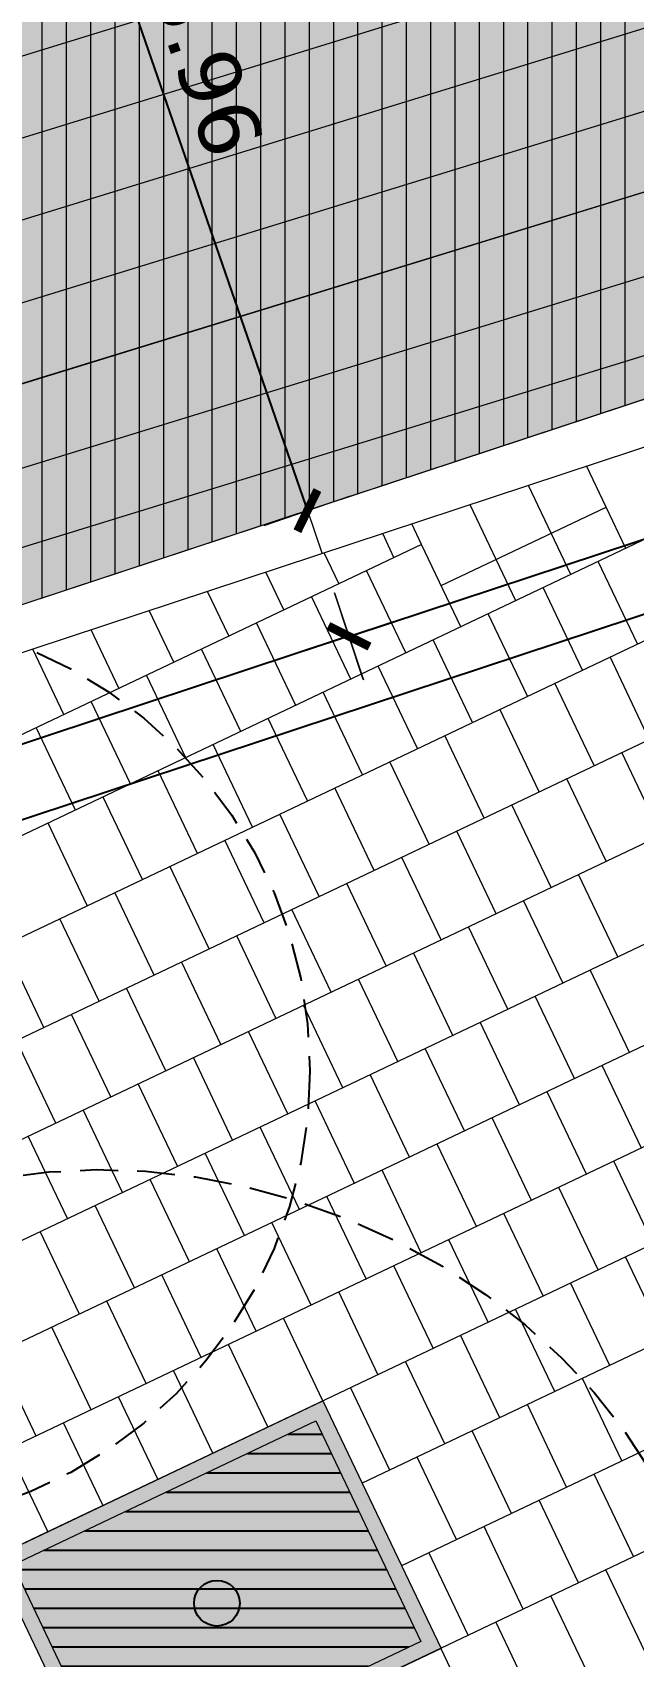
# Model space of a CAD drawing. Header units: metres. Extents: x 678805 to 1359287, y 2747329 to 5497370.
# Drawn here: x 679964.08 to 679968.02, y 2748678.14 to 2748688.81 of the extents above; entities that cross this region are included whole.
import ezdxf
from ezdxf.enums import TextEntityAlignment as Align

# ---------------------------------------------------------------- set-up
doc = ezdxf.new("R2010")
doc.units = ezdxf.units.M
doc.linetypes.add('XREF_MON_SFT_TREES$0$HIDDEN', pattern=[0.375, 0.25, -0.125])
for name, color, linetype in [('00_XREF_MON_HSC_PAVEMENT', 7, 'Continuous'), ('00_XREF_TWQ_BUILDINGS', 7, 'Continuous'), ('00_XREF_TWQ_SFT_TREES', 7, 'Continuous'), ('XREF_MON_BUILDINGS$0$COTAUX', 7, 'Continuous'), ('XREF_MON_GENERAL_LAYOUT$0$02-L-Plan Change', 8, 'Continuous'), ('XREF_MON_HSC_PAVEMENT$0$03-TR-Tree Pit_Green', 74, 'Continuous'), ('XREF_MON_SFT_TREES$0$SL_TREE_CANOPY', 251, 'XREF_MON_SFT_TREES$0$HIDDEN'), ('XREF_MON_SFT_TREES$0$SL_TREE_TRUNK', 251, 'Continuous')]:
    doc.layers.add(name, color=color, linetype=linetype)
for name, color, linetype, true_color in [('02-L-Waterfeatures 01', 7, 'Continuous', 0x4da6ff), ('XREF_MON_HSC_PAVEMENT$0$03-TR-Tree Pit_White', 7, 'Continuous', 0xfcfcfc), ('XREF_MON_SFT_TREES$0$SL_TREE_ACACIA_ETBAICA', 7, 'Continuous', 0x405700), ('XREF_MON_SFT_TREES$0$SL_TREE_ACACIA_GERRARDII', 7, 'Continuous', 0x4c4c00)]:
    doc.layers.add(name, color=color, linetype=linetype, true_color=true_color)
for name, color, linetype, lineweight in [('XREF_MON_BUILDINGS$0$02-L-02 Retaining walls_levels', 21, 'Continuous', 5), ('XREF_MON_GENERAL_LAYOUT$0$02-L-Level Curves 0.25-0.75m', 33, 'Continuous', 5), ('XREF_MON_GENERAL_LAYOUT$0$02-L-Level Curves 0.50m', 33, 'Continuous', 5), ('XREF_MON_GENERAL_LAYOUT$0$02-L-Level Curves 1m', 37, 'Continuous', 5), ('XREF_MON_GENERAL_LAYOUT$0$02-L-Material Change', 251, 'Continuous', 5), ('XREF_MON_GENERAL_LAYOUT$0$04-BK-Tree Pit', 6, 'Continuous', 5), ('XREF_MON_HSC_PAVEMENT$0$03-TR-Pavement_04_Dry Meadow_', 54, 'Continuous', 5), ('XREF_MON_HSC_PAVEMENT$0$04-BK-Tree Pit', 6, 'Continuous', 5)]:
    doc.layers.add(name, color=color, linetype=linetype, lineweight=lineweight)
for name, color, linetype, lineweight, true_color in [('XREF_MON_HSC_PAVEMENT$0$02-L-Joints-Paviment_07_Precast Concrete Blocks 60X40', 7, 'Continuous', 5, 0x999999), ('XREF_MON_HSC_PAVEMENT$0$03-TR-Pavement_04_Dry Meadow_2', 7, 'Continuous', 5, 0xe2c75d), ('XREF_MON_HSC_PAVEMENT$0$03-TR-Pavement_07_Precast Concrete Blocks 60X40', 7, 'Continuous', 5, 0x999999)]:
    doc.layers.add(name, color=color, linetype=linetype, lineweight=lineweight, true_color=true_color)
doc.layers.get('XREF_MON_SFT_TREES$0$SL_TREE_ACACIA_ETBAICA').off()
doc.layers.get('XREF_MON_SFT_TREES$0$SL_TREE_ACACIA_GERRARDII').off()
doc.styles.add('XREF_MON_BUILDINGS$0$E200', font='verdana.ttf', dxfattribs={"height": 0.4})
doc.styles.add('XREF_MON_GENERAL_LAYOUT$0$Standard', font='arial.ttf')
doc.dimstyles.new('XREF_MON_BUILDINGS$0$E200', dxfattribs={"dimscale": 0.03, "dimtxt": 12, "dimasz": 1, "dimexe": 0.1, "dimexo": 1, "dimgap": 4, "dimtad": 1, "dimzin": 0, "dimdsep": 46, "dimtxsty": 'XREF_MON_BUILDINGS$0$E200', "dimblk1": 'XREF_MON_BUILDINGS$0$LINCOT200', "dimblk2": 'XREF_MON_BUILDINGS$0$LINCOT200', "dimsah": 1, "dimcen": 0.1, "dimdle": 0.1, "dimse1": 1, "dimse2": 1, "dimclrt": 256, "dimadec": 0, "dimazin": 0, "dimtfac": 0.015385, "dimtofl": 0, "dimtmove": 0, "dimatfit": 3, "dimldrblk": 'XREF_MON_BUILDINGS$0$LINCOT200', "dimfxl": 1, "dimtolj": 1, "dimtzin": 0, "dimarcsym": 0})

# ---------------------------------------------------------------- blocks, each defined once
blk = doc.blocks.new('XREF_MON_BUILDINGS$0$LINCOT200')
for p, q in [((0, -10), (0, 10)), ((0, 0), (10, 0))]:
    blk.add_line(p, q)
at = {"const_width": 1.88}
blk.add_lwpolyline([(3.54, -3.54), (-3.54, 3.54)], dxfattribs=at)
at = {"layer": 'XREF_MON_BUILDINGS$0$COTAUX'}
blk.add_line((0, 0), (-1.25, 0), dxfattribs=at)
blk = doc.blocks.new('*D202')
at = {"layer": 'DEFPOINTS', "color": 0, "transparency": 16777216}
for p in [(679975.206, 2748688.747), (679932.415, 2748674.619), (679932.836, 2748673.345)]:
    blk.add_point(p, dxfattribs=at)
at = {"layer": 'XREF_MON_BUILDINGS$0$02-L-02 Retaining walls_levels', "color": 0, "lineweight": -2, "transparency": 16777216}
blk.add_line((679975.598, 2748687.464), (679932.864, 2748673.354), dxfattribs=at)
at = {"layer": 'XREF_MON_BUILDINGS$0$02-L-02 Retaining walls_levels', "color": 0, "lineweight": -2, "transparency": 16777216, "xscale": 0.03, "yscale": 0.03, "zscale": 0.03}
for p, rotation in [((679975.627, 2748687.473), 18.27196678621808), ((679932.836, 2748673.345), 198.2719667862181)]:
    blk.add_blockref('XREF_MON_BUILDINGS$0$LINCOT200', p, dxfattribs=dict(at, rotation=rotation))
at = {"layer": 'XREF_MON_BUILDINGS$0$02-L-02 Retaining walls_levels', "transparency": 16777216, "insert": (679954.128, 2748680.721), "char_height": 0.4, "attachment_point": 5, "rotation": 18.272, "style": 'XREF_MON_BUILDINGS$0$E200'}
blk.add_mtext('\\A1;45.06', dxfattribs=at)
blk = doc.blocks.new('*D336')
at = {"layer": 'DEFPOINTS', "color": 0, "transparency": 16777216}
for p in [(679963.937, 2748691.302), (679964.939, 2748688.517), (679931.303, 2748676.415)]:
    blk.add_point(p, dxfattribs=at)
at = {"layer": 'XREF_MON_BUILDINGS$0$02-L-02 Retaining walls_levels', "color": 0, "lineweight": -2, "transparency": 16777216}
blk.add_line((679930.33, 2748679.21), (679963.909, 2748691.291), dxfattribs=at)
at = {"layer": 'XREF_MON_BUILDINGS$0$02-L-02 Retaining walls_levels', "color": 0, "lineweight": -2, "transparency": 16777216, "xscale": 0.03, "yscale": 0.03, "zscale": 0.03}
for p, rotation in [((679963.937, 2748691.302), 19.78828755235025), ((679930.301, 2748679.2), 199.7882875523503)]:
    blk.add_blockref('XREF_MON_BUILDINGS$0$LINCOT200', p, dxfattribs=dict(at, rotation=rotation))
at = {"layer": 'XREF_MON_BUILDINGS$0$02-L-02 Retaining walls_levels', "transparency": 16777216, "insert": (679946.867, 2748685.509), "char_height": 0.4, "attachment_point": 5, "rotation": 19.7883, "style": 'XREF_MON_BUILDINGS$0$E200'}
blk.add_mtext('\\A1;35.75', dxfattribs=at)
blk = doc.blocks.new('*D206')
at = {"layer": 'DEFPOINTS', "color": 0, "transparency": 16777216}
for p in [(679975.212, 2748688.749), (679975.485, 2748687.923), (679965.883, 2748685.668)]:
    blk.add_point(p, dxfattribs=at)
at = {"layer": 'XREF_MON_BUILDINGS$0$02-L-02 Retaining walls_levels', "color": 0, "lineweight": -2, "transparency": 16777216}
blk.add_line((679966.184, 2748684.851), (679975.456, 2748687.914), dxfattribs=at)
at = {"layer": 'XREF_MON_BUILDINGS$0$02-L-02 Retaining walls_levels', "color": 0, "lineweight": -2, "transparency": 16777216, "xscale": 0.03, "yscale": 0.03, "zscale": 0.03}
for p, rotation in [((679975.485, 2748687.923), 18.27886604969164), ((679966.156, 2748684.842), 198.2788660496916)]:
    blk.add_blockref('XREF_MON_BUILDINGS$0$LINCOT200', p, dxfattribs=dict(at, rotation=rotation))
at = {"layer": 'XREF_MON_BUILDINGS$0$02-L-02 Retaining walls_levels', "transparency": 16777216, "insert": (679970.717, 2748686.695), "char_height": 0.4, "attachment_point": 5, "rotation": 18.2789, "style": 'XREF_MON_BUILDINGS$0$E200'}
blk.add_mtext('\\A1;9.82', dxfattribs=at)
blk = doc.blocks.new('*D207')
at = {"layer": 'DEFPOINTS', "color": 0, "transparency": 16777216}
for p in [(679965.883, 2748685.668), (679932.417, 2748674.614), (679932.689, 2748673.789)]:
    blk.add_point(p, dxfattribs=at)
at = {"layer": 'XREF_MON_BUILDINGS$0$02-L-02 Retaining walls_levels', "color": 0, "lineweight": -2, "transparency": 16777216}
blk.add_line((679966.127, 2748684.834), (679932.717, 2748673.799), dxfattribs=at)
at = {"layer": 'XREF_MON_BUILDINGS$0$02-L-02 Retaining walls_levels', "color": 0, "lineweight": -2, "transparency": 16777216, "xscale": 0.03, "yscale": 0.03, "zscale": 0.03}
for p, rotation in [((679966.155, 2748684.843), 18.27837134593992), ((679932.689, 2748673.789), 198.2783713459399)]:
    blk.add_blockref('XREF_MON_BUILDINGS$0$LINCOT200', p, dxfattribs=dict(at, rotation=rotation))
at = {"layer": 'XREF_MON_BUILDINGS$0$02-L-02 Retaining walls_levels', "transparency": 16777216, "insert": (679949.319, 2748679.628), "char_height": 0.4, "attachment_point": 5, "rotation": 18.2784, "style": 'XREF_MON_BUILDINGS$0$E200'}
blk.add_mtext('\\A1;35.24', dxfattribs=at)
blk = doc.blocks.new('*D337')
at = {"layer": 'DEFPOINTS', "color": 0, "transparency": 16777216}
for p in [(679963.937, 2748691.302), (679965.883, 2748685.668), (679965.883, 2748685.668)]:
    blk.add_point(p, dxfattribs=at)
at = {"layer": 'XREF_MON_BUILDINGS$0$02-L-02 Retaining walls_levels', "color": 0, "lineweight": -2, "transparency": 16777216}
blk.add_line((679963.947, 2748691.273), (679965.873, 2748685.696), dxfattribs=at)
at = {"layer": 'XREF_MON_BUILDINGS$0$02-L-02 Retaining walls_levels', "color": 0, "lineweight": -2, "transparency": 16777216, "xscale": 0.03, "yscale": 0.03, "zscale": 0.03}
for p, rotation in [((679963.937, 2748691.302), 109.0530569866804), ((679965.883, 2748685.668), 289.0530569866804)]:
    blk.add_blockref('XREF_MON_BUILDINGS$0$LINCOT200', p, dxfattribs=dict(at, rotation=rotation))
at = {"layer": 'XREF_MON_BUILDINGS$0$02-L-02 Retaining walls_levels', "transparency": 16777216, "insert": (679965.22, 2748688.592), "char_height": 0.4, "attachment_point": 5, "rotation": 289.0531, "style": 'XREF_MON_BUILDINGS$0$E200'}
blk.add_mtext('\\A1;5.96', dxfattribs=at)
blk = doc.blocks.new('XREF_MON_SFT_TREES$0$Acacia_gerrardii_1')
h = blk.add_hatch()
h.set_pattern_fill('ANSI31', color=256, scale=0.1, style=0)
edge = h.paths.add_edge_path()
edge.add_ellipse((0, 0), major_axis=(-2.995, -1.722), ratio=0.760082, start_angle=0, end_angle=360)
at = {"layer": 'XREF_MON_SFT_TREES$0$SL_TREE_TRUNK'}
h = blk.add_hatch(color=256, dxfattribs=at)
h.dxf.hatch_style = 1
edge = h.paths.add_edge_path()
edge.add_arc((0, 0), 0.15, -7.3549, 352.6451)
at = {"layer": 'XREF_MON_SFT_TREES$0$SL_TREE_CANOPY'}
blk.add_ellipse((0, 0), major_axis=(-2.995, -1.722), ratio=0.760082, dxfattribs=at)
at = {"layer": 'XREF_MON_SFT_TREES$0$SL_TREE_TRUNK'}
blk.add_circle((0, 0), 0.15, dxfattribs=at)
blk.add_circle((0, 0), 0.15, dxfattribs=at)
blk = doc.blocks.new('XREF_MON_SFT_TREES$0$Acacia_gerrardii')
h = blk.add_hatch()
h.set_pattern_fill('ANSI31', color=256, scale=0.1, style=0)
edge = h.paths.add_edge_path()
edge.add_ellipse((-0.079, 0.137), major_axis=(-2.334, 2.546), ratio=0.760082, start_angle=0, end_angle=360)
at = {"layer": 'XREF_MON_SFT_TREES$0$SL_TREE_TRUNK'}
h = blk.add_hatch(color=256, dxfattribs=at)
h.dxf.hatch_style = 1
edge = h.paths.add_edge_path()
edge.add_arc((0, 0), 0.15, -7.3549, 352.6451)
at = {"layer": 'XREF_MON_SFT_TREES$0$SL_TREE_CANOPY'}
blk.add_ellipse((-0.079, 0.137), major_axis=(-2.334, 2.546), ratio=0.760082, dxfattribs=at)
at = {"layer": 'XREF_MON_SFT_TREES$0$SL_TREE_TRUNK'}
blk.add_circle((0, 0), 0.15, dxfattribs=at)
blk.add_circle((0, 0), 0.15, dxfattribs=at)
blk = doc.blocks.new('XREF_MON_SFT_TREES$0$Acacia etbaica')
h = blk.add_hatch()
h.set_pattern_fill('ANSI31', color=256, scale=0.1)
edge = h.paths.add_edge_path()
edge.add_arc((0, 0), 3, 0, 360)
at = {"layer": 'XREF_MON_SFT_TREES$0$SL_TREE_TRUNK'}
h = blk.add_hatch(color=256, dxfattribs=at)
h.dxf.hatch_style = 1
edge = h.paths.add_edge_path()
edge.add_arc((0, 0), 0.15, 286.4511, 569.1271)
edge.add_arc((0, 0), 0.15, 209.1271, 286.4511)
at = {"layer": 'XREF_MON_SFT_TREES$0$SL_TREE_CANOPY'}
blk.add_circle((0, 0), 3, dxfattribs=at)
at = {"layer": 'XREF_MON_SFT_TREES$0$SL_TREE_TRUNK'}
blk.add_circle((0, 0), 0.15, dxfattribs=at)
blk.add_circle((0, 0), 0.15, dxfattribs=at)
blk = doc.blocks.new('XREF_MON_SFT_TREES')
at = {"layer": 'XREF_MON_SFT_TREES$0$SL_TREE_ACACIA_ETBAICA', "rotation": 25.44812939262281}
blk.add_blockref('XREF_MON_SFT_TREES$0$Acacia etbaica', (679962.9, 2748681.99), dxfattribs=at)
at = {"layer": 'XREF_MON_SFT_TREES$0$SL_TREE_ACACIA_GERRARDII', "rotation": 25.44812939262281}
for name, p in [('XREF_MON_SFT_TREES$0$Acacia_gerrardii', (679972.293, 2748691.695)), ('XREF_MON_SFT_TREES$0$Acacia_gerrardii_1', (679971.11, 2748683.894)), ('XREF_MON_SFT_TREES$0$Acacia_gerrardii', (679965.289, 2748678.493))]:
    blk.add_blockref(name, p, dxfattribs=at)
blk = doc.blocks.new('XREF_MON_HSC_PAVEMENT$0$ALCORQUE RECTANGULAR')
at = {"layer": 'XREF_MON_HSC_PAVEMENT$0$03-TR-Tree Pit_Green', "ltscale": 0.3}
h = blk.add_hatch(dxfattribs=at)
h.set_pattern_fill('ANSI31', color=256, scale=0.04, angle=-45)
h.set_pattern_definition([(360, (-2068898.16958, 3428624.0145), (3e-17, 0.127), [])])
h.paths.add_polyline_path([(679903.391, 2748647.421), (679902.702, 2748648.869), (679904.689, 2748649.814), (679905.377, 2748648.367)])
at = {"layer": 'XREF_MON_HSC_PAVEMENT$0$03-TR-Tree Pit_White'}
h = blk.add_hatch(color=256, dxfattribs=at)
h.dxf.hatch_style = 1
h.paths.add_polyline_path([(679903.344, 2748647.288), (679902.569, 2748648.916), (679904.736, 2748649.947), (679905.511, 2748648.319)])
blk = doc.blocks.new('XREF_MON_HSC_PAVEMENT')
at = {"layer": 'XREF_MON_HSC_PAVEMENT$0$03-TR-Pavement_04_Dry Meadow_', "linetype": 'Continuous'}
h = blk.add_hatch(dxfattribs=at)
h.set_pattern_fill('ANSI31', color=256, scale=0.0502, angle=45)
h.paths.add_polyline_path([(679964.011, 2748691.328), (679975.206, 2748688.747), (679932.702, 2748674.71), (679930.503, 2748678.264)])
at = {"layer": 'XREF_MON_HSC_PAVEMENT$0$03-TR-Pavement_04_Dry Meadow_2', "ltscale": 2, "transparency": 33554687}
h = blk.add_hatch(dxfattribs=at)
h.set_pattern_fill('AR-CONC', color=256, scale=0.0067, angle=290)
h.paths.add_polyline_path([(679964.011, 2748691.328), (679975.206, 2748688.747), (679932.702, 2748674.71), (679930.503, 2748678.264)])
at = {"layer": 'XREF_MON_HSC_PAVEMENT$0$02-L-Joints-Paviment_07_Precast Concrete Blocks 60X40'}
for p, q in [((679967.973, 2748685.42), (679967.715, 2748685.962)), ((679967.612, 2748685.248), (679967.334, 2748685.833)), ((679966.761, 2748685.175), (679967.844, 2748685.691)), ((679967.251, 2748685.076), (679966.951, 2748685.706)), ((679966.632, 2748685.446), (679966.568, 2748685.58)), ((679966.451, 2748685.36), (679966.377, 2748685.517)), ((679966.09, 2748685.189), (679965.994, 2748685.39)), ((679966.889, 2748684.905), (679966.632, 2748685.446)), ((679965.729, 2748685.017), (679965.611, 2748685.264)), ((679966.528, 2748684.733), (679966.27, 2748685.275)), ((679968.05, 2748684.793), (679967.792, 2748685.334)), ((679967.689, 2748684.621), (679967.431, 2748685.162)), ((679965.367, 2748684.845), (679965.228, 2748685.137)), ((679966.167, 2748684.561), (679965.909, 2748685.103)), ((679965.006, 2748684.673), (679964.845, 2748685.011)), ((679967.328, 2748684.449), (679967.07, 2748684.991)), ((679964.645, 2748684.501), (679964.463, 2748684.884)), ((679965.806, 2748684.389), (679965.548, 2748684.931)), ((679964.284, 2748684.329), (679964.08, 2748684.758)), ((679965.445, 2748684.217), (679965.187, 2748684.759)), ((679966.967, 2748684.277), (679966.709, 2748684.819)), ((679966.605, 2748684.105), (679966.348, 2748684.647)), ((679965.084, 2748684.045), (679964.826, 2748684.587)), ((679964.722, 2748683.873), (679964.464, 2748684.415)), ((679966.244, 2748683.933), (679965.986, 2748684.475)), ((679965.883, 2748683.761), (679965.625, 2748684.303)), ((679964.361, 2748683.701), (679964.103, 2748684.243)), ((679965.522, 2748683.589), (679965.264, 2748684.131)), ((679965.161, 2748683.417), (679964.903, 2748683.959)), ((679964.8, 2748683.246), (679964.542, 2748683.787)), ((679964.438, 2748683.074), (679964.181, 2748683.616))]:
    blk.add_line(p, q, dxfattribs=at)
for points in [[(679968.127, 2748684.165), (679967.87, 2748684.707)], [(679967.766, 2748683.993), (679967.508, 2748684.535)], [(679967.405, 2748683.821), (679967.147, 2748684.363)], [(679967.044, 2748683.649), (679966.786, 2748684.191)], [(679966.683, 2748683.477), (679966.425, 2748684.019)], [(679968.205, 2748683.537), (679967.947, 2748684.079)], [(679967.843, 2748683.365), (679967.586, 2748683.907)], [(679966.322, 2748683.305), (679966.064, 2748683.847)], [(679965.96, 2748683.134), (679965.703, 2748683.675)], [(679967.482, 2748683.193), (679967.224, 2748683.735)], [(679967.121, 2748683.021), (679966.863, 2748683.563)], [(679965.599, 2748682.962), (679965.341, 2748683.503)], [(679966.76, 2748682.85), (679966.502, 2748683.391)], [(679965.238, 2748682.79), (679964.98, 2748683.332)], [(679967.921, 2748682.737), (679967.663, 2748683.279)], [(679964.877, 2748682.618), (679964.619, 2748683.16)], [(679966.399, 2748682.678), (679966.141, 2748683.219)], [(679966.038, 2748682.506), (679965.78, 2748683.048)], [(679967.56, 2748682.566), (679967.302, 2748683.107)], [(679964.516, 2748682.446), (679964.258, 2748682.988)], [(679967.198, 2748682.394), (679966.941, 2748682.935)], [(679964.154, 2748682.274), (679963.897, 2748682.816)], [(679965.676, 2748682.334), (679965.419, 2748682.876)], [(679965.315, 2748682.162), (679965.057, 2748682.704)], [(679966.837, 2748682.222), (679966.579, 2748682.764)], [(679966.476, 2748682.05), (679966.218, 2748682.592)], [(679967.998, 2748682.11), (679967.74, 2748682.652)], [(679964.954, 2748681.99), (679964.696, 2748682.532)], [(679966.115, 2748681.878), (679965.857, 2748682.42)], [(679967.637, 2748681.938), (679967.379, 2748682.48)], [(679964.593, 2748681.818), (679964.335, 2748682.36)], [(679967.276, 2748681.766), (679967.018, 2748682.308)], [(679964.232, 2748681.646), (679963.974, 2748682.188)], [(679965.754, 2748681.706), (679965.496, 2748682.248)], [(679965.392, 2748681.534), (679965.135, 2748682.076)], [(679966.914, 2748681.594), (679966.657, 2748682.136)], [(679966.553, 2748681.422), (679966.295, 2748681.964)], [(679968.075, 2748681.482), (679967.817, 2748682.024)], [(679965.031, 2748681.362), (679964.773, 2748681.904)], [(679967.714, 2748681.31), (679967.456, 2748681.852)], [(679966.192, 2748681.25), (679965.934, 2748681.792)], [(679964.67, 2748681.191), (679964.412, 2748681.732)], [(679967.353, 2748681.138), (679967.095, 2748681.68)], [(679964.309, 2748681.019), (679964.051, 2748681.56)], [(679965.831, 2748681.078), (679965.573, 2748681.62)], [(679965.47, 2748680.907), (679965.212, 2748681.448)], [(679966.992, 2748680.966), (679966.734, 2748681.508)], [(679966.63, 2748680.794), (679966.373, 2748681.336)], [(679968.152, 2748680.854), (679967.895, 2748681.396)], [(679965.108, 2748680.735), (679964.851, 2748681.276)], [(679967.791, 2748680.682), (679967.533, 2748681.224)], [(679964.747, 2748680.563), (679964.489, 2748681.105)], [(679966.269, 2748680.623), (679966.011, 2748681.164)], [(679965.908, 2748680.451), (679965.65, 2748680.993)], [(679967.43, 2748680.511), (679967.172, 2748681.052)], [(679964.386, 2748680.391), (679964.128, 2748680.933)], [(679965.547, 2748680.279), (679965.289, 2748680.821)], [(679967.069, 2748680.339), (679966.811, 2748680.88)], [(679966.708, 2748680.167), (679966.45, 2748680.709)], [(679968.23, 2748680.227), (679967.972, 2748680.768)], [(679965.186, 2748680.107), (679964.928, 2748680.649)], [(679967.868, 2748680.055), (679967.611, 2748680.596)], [(679964.824, 2748679.935), (679964.567, 2748680.477)], [(679966.346, 2748679.995), (679966.089, 2748680.537)], [(679965.985, 2748679.823), (679965.727, 2748680.365)], [(679967.507, 2748679.883), (679967.249, 2748680.425)], [(679964.463, 2748679.763), (679964.205, 2748680.305)], [(679967.146, 2748679.711), (679966.888, 2748680.253)], [(679965.624, 2748679.651), (679965.366, 2748680.193)], [(679964.102, 2748679.591), (679963.844, 2748680.133)], [(679966.785, 2748679.539), (679966.527, 2748680.081)], [(679965.263, 2748679.479), (679965.005, 2748680.021)], [(679967.946, 2748679.427), (679967.688, 2748679.969)], [(679964.902, 2748679.307), (679964.644, 2748679.849)], [(679966.424, 2748679.367), (679966.166, 2748679.909)], [(679967.584, 2748679.255), (679967.327, 2748679.797)], [(679964.54, 2748679.136), (679964.283, 2748679.677)], [(679967.223, 2748679.083), (679966.965, 2748679.625)], [(679964.179, 2748678.964), (679963.921, 2748679.505)], [(679966.862, 2748678.911), (679966.604, 2748679.453)], [(679968.023, 2748678.799), (679967.765, 2748679.341)], [(679967.662, 2748678.627), (679967.404, 2748679.169)], [(679967.3, 2748678.455), (679967.043, 2748678.997)], [(679966.939, 2748678.284), (679966.681, 2748678.825)], [(679968.1, 2748678.172), (679967.842, 2748678.713)], [(679967.739, 2748678), (679967.481, 2748678.541)], [(679967.378, 2748677.828), (679967.12, 2748678.37)], [(679967.017, 2748677.656), (679966.759, 2748678.198)]]:
    blk.add_lwpolyline(points, dxfattribs=at)
at = {"layer": 'XREF_MON_HSC_PAVEMENT$0$03-TR-Pavement_07_Precast Concrete Blocks 60X40'}
for points in [[(680020.801, 2748709.23), (679963.793, 2748682.102)], [(680022.109, 2748706.531), (679937.293, 2748666.17)], [(680022.883, 2748704.905), (679938.247, 2748664.63)], [(679986.204, 2748692.102), (679936.022, 2748668.223)], [(679975.455, 2748688.316), (679963.535, 2748682.644)], [(679971.043, 2748686.881), (679958.221, 2748680.78)], [(679979.55, 2748685.614), (679966.243, 2748679.281)], [(679966.632, 2748685.446), (679934.751, 2748670.276)], [(679979.808, 2748685.072), (679966.501, 2748678.739)], [(679975.299, 2748684.92), (679936.976, 2748666.683)], [(679970.268, 2748683.855), (679946.611, 2748672.597)], [(679970.526, 2748683.313), (679946.868, 2748672.055)]]:
    blk.add_lwpolyline(points, dxfattribs=at)
at = {"layer": 'XREF_MON_HSC_PAVEMENT$0$04-BK-Tree Pit'}
blk.add_blockref('XREF_MON_HSC_PAVEMENT$0$ALCORQUE RECTANGULAR', (61.249, 29.876), dxfattribs=at)
blk = doc.blocks.new('XREF_MON_GENERAL_LAYOUT$0$ALCORQUE RECTANGULAR')
blk.add_lwpolyline([(679903.391, 2748647.421), (679902.702, 2748648.868), (679904.689, 2748649.814), (679905.378, 2748648.366)], close=True)
at = {"layer": 'XREF_MON_GENERAL_LAYOUT$0$02-L-Material Change'}
blk.add_lwpolyline([(679903.344, 2748647.288), (679902.569, 2748648.916), (679904.736, 2748649.947), (679905.511, 2748648.319)], close=True, dxfattribs=at)
blk = doc.blocks.new('XREF_MON_GENERAL_LAYOUT')
at = {"layer": 'XREF_MON_GENERAL_LAYOUT$0$02-L-Level Curves 0.25-0.75m', "ltscale": 0.3}
for points in [[(679963.404, 2748739.085), (679965.406, 2748733.021), (679964.33, 2748732.455), (679967.737, 2748722.138), (679966.66, 2748721.571), (679968.087, 2748717.252), (679967.216, 2748716.965), (679974.009, 2748689.024), (679931.58, 2748675.968), (679927.92, 2748681.879), (679917.883, 2748678.566), (679916.733, 2748679.435), (679919.099, 2748672.274), (679898.295, 2748665.707), (679848.514, 2748694.261)], [(679972.959, 2748689.261), (679931.303, 2748676.415), (679926.636, 2748683.953), (679919.462, 2748681.585), (679918.317, 2748682.456), (679915.987, 2748681.687), (679918.934, 2748672.759), (679904.882, 2748668.275), (679853.82, 2748697.564)], [(679931.23, 2748678.547), (679968.969, 2748690.185)], [(679930.743, 2748677.32), (679970.968, 2748689.725)], [(679931.303, 2748676.415), (679972.967, 2748689.264)], [(679974.961, 2748688.805), (679974.961, 2748688.804), (679931.864, 2748675.509), (679929.846, 2748678.768), (679925.192, 2748677.232), (679924.047, 2748678.103), (679917.847, 2748676.056), (679919.262, 2748671.788), (679889.359, 2748662.176)]]:
    blk.add_lwpolyline(points, dxfattribs=at)
at = {"layer": 'XREF_MON_GENERAL_LAYOUT$0$02-L-Level Curves 0.50m', "ltscale": 0.3}
blk.add_lwpolyline([(679943.899, 2748754.642), (679943.229, 2748754.544), (679929.739, 2748744.471), (679937.093, 2748734.619), (679958.876, 2748741.313), (679962.055, 2748731.69), (679960.978, 2748731.124), (679964.247, 2748721.226), (679963.17, 2748720.66), (679964.668, 2748716.124), (679963.95, 2748715.886), (679969.974, 2748689.954), (679930.463, 2748677.772)], dxfattribs=at)
at = {"layer": 'XREF_MON_GENERAL_LAYOUT$0$02-L-Level Curves 1m', "ltscale": 0.3}
blk.add_lwpolyline([(679971.988, 2748689.49), (679931.023, 2748676.868), (679925.352, 2748686.027), (679921.04, 2748684.604), (679919.891, 2748685.478), (679915.246, 2748683.94), (679918.778, 2748673.247), (679911.469, 2748670.843), (679853.476, 2748704.108), (679850.811, 2748708.39), (679849.693, 2748707.82), (679846.94, 2748712.255), (679845.819, 2748711.683), (679843.059, 2748716.116), (679841.943, 2748715.547), (679839.179, 2748719.978), (679838.062, 2748719.408), (679835.303, 2748723.842), (679834.186, 2748723.272), (679832.848, 2748725.43), (679824.922, 2748720.487), (679815.782, 2748725.73), (679851.599, 2748752.288)], dxfattribs=at)
at = {"layer": 'XREF_MON_GENERAL_LAYOUT$0$02-L-Material Change', "lineweight": 0, "ltscale": 0.2}
for p, q in [((679975.492, 2748688.843), (679859.008, 2748650.374)), ((679975.566, 2748688.551), (679859.174, 2748650.113))]:
    blk.add_line(p, q, dxfattribs=at)
at = {"layer": 'XREF_MON_GENERAL_LAYOUT$0$02-L-Plan Change', "lineweight": 0, "ltscale": 0.2}
blk.add_lwpolyline([(679975.206, 2748688.747), (679932.415, 2748674.619)], dxfattribs=at)
at = {"layer": 'XREF_MON_GENERAL_LAYOUT$0$04-BK-Tree Pit'}
blk.add_blockref('XREF_MON_GENERAL_LAYOUT$0$ALCORQUE RECTANGULAR', (61.249, 29.876), dxfattribs=at)
at = {"style": 'XREF_MON_GENERAL_LAYOUT$0$Standard'}
for tag, rotation, p in [('604,00', 330.2643, (679905.77, 2748776.558)), ('603,00', 330.2643, (679901.861, 2748753.477)), ('600,00', 133.826, (679944.597, 2748745.153)), ('602,00', 330.2643, (679883.319, 2748738.727)), ('601,00', 117.8906, (679920.972, 2748732.87)), ('601,00', 330.2643, (679864.777, 2748723.976)), ('600,00', 40.8833, (679777.405, 2748705.444, 1.17)), ('602,00', 330.2643, (679941.275, 2748705.483)), ('601,00', 40.8833, (679701.798, 2748703.889, 1.17)), ('598,00', 62.091, (679810.267, 2748702.619)), ('600,00', 330.2643, (679877.781, 2748691.131)), ('600,00', 19.5511, (679920.444, 2748685.496)), ('601,00', 330.2643, (679934.813, 2748683.804)), ('599,00', 330.2643, (679854.567, 2748679.061)), ('600,00', 88.3928, (679743.913, 2748675.572)), ('599,00', 20.6086, (679924.26, 2748675.216)), ('601,00', 88.3928, (679728.035, 2748671.318, -2)), ('602,00', 88.3928, (679711.826, 2748665.966, -1)), ('603,00', 88.3928, (679695.615, 2748660.611)), ('599,00', 40.8833, (679788.807, 2748655.829, 1.17)), ('601,00', 40.8833, (679627.612, 2748644.603, 1.17)), ('603,00', 41.7058, (679702.499, 2748628.484, 1.17)), ('600,00', 40.8833, (679645.925, 2748597.926, 1.17)), ('599,00', 34.2277, (679673.574, 2748555.136, 5.34))]:
    blk.add_attdef(tag, text='', height=1, rotation=rotation, dxfattribs=at).set_placement(p, align=Align.MIDDLE)
at = {"ltscale": 0.3, "style": 'XREF_MON_GENERAL_LAYOUT$0$Standard'}
for tag, rotation, p in [('603,50', 330.2643, (679911.501, 2748760.57)), ('602,50', 330.2643, (679892.865, 2748745.846)), ('600,50', 133.826, (679933.048, 2748738.729)), ('601,50', 330.2643, (679873.581, 2748731.671)), ('601,50', 101.2857, (679909.522, 2748726.945)), ('602,50', 330.2643, (679948.625, 2748713.86)), ('600,50', 39.606, (679743.243, 2748706.971)), ('600,50', 330.2643, (679880.266, 2748702.726)), ('600,50', 17.3537, (679917.615, 2748690.554)), ('599,50', 330.2643, (679867.197, 2748684.716)), ('599,50', 18.8944, (679921.71, 2748680.578)), ('599,50', 39.606, (679778.991, 2748677.241)), ('600,50', 88.3928, (679735.925, 2748673.586)), ('601,50', 88.3928, (679719.906, 2748668.581)), ('602,50', 88.3928, (679703.474, 2748663.452)), ('598,50', 330.2643, (679861.765, 2748662.397)), ('601,50', 39.606, (679610.513, 2748662.061)), ('600,00', 41.7058, (679752.308, 2748637.685)), ('601,00', 41.7058, (679736.044, 2748634.538)), ('599,00', 35.0835, (679763.043, 2748634.415, 1.17)), ('602,00', 41.7058, (679720.174, 2748633.096, 1.17)), ('600,00', 35.0835, (679747.063, 2748629.903, 1.17)), ('601,00', 35.0835, (679731.246, 2748625.239, 1.17)), ('600,50', 39.606, (679636.92, 2748621.339)), ('602,00', 35.0835, (679715.4, 2748620.639, 1.17)), ('599,50', 28.7604, (679659.482, 2748574.323))]:
    blk.add_attdef(tag, text='', height=1, rotation=rotation, dxfattribs=at).set_placement(p, align=Align.MIDDLE)
blk = doc.blocks.new('XREF_MON_BUILDINGS')
at = {"layer": 'XREF_MON_BUILDINGS$0$02-L-02 Retaining walls_levels'}
dim = blk.add_linear_dim(base=(679963.937, 2748691.302), p1=(679931.303, 2748676.415), p2=(679964.939, 2748688.517), angle=19.7883, dimstyle='XREF_MON_BUILDINGS$0$E200', dxfattribs=at)
dim.commit()
dim.dimension.update_dxf_attribs({"geometry": '*D336', "text_midpoint": (679946.978, 2748685.2), "dimtype": 129})
for p1, p2, distance, picture, middle in [((679963.937, 2748691.302), (679965.883, 2748685.668), 0, '*D337', (679965.22, 2748688.592)), ((679975.206, 2748688.747), (679932.415, 2748674.619), 1.342, '*D202', (679954.128, 2748680.721)), ((679965.883, 2748685.668), (679975.212, 2748688.749), -0.87, '*D206', (679970.717, 2748686.695)), ((679965.883, 2748685.668), (679932.417, 2748674.614), 0.868, '*D207', (679949.319, 2748679.628))]:
    dim = blk.add_aligned_dim(p1=p1, p2=p2, distance=distance, dimstyle='XREF_MON_BUILDINGS$0$E200', dxfattribs=at)
    dim.commit()
    dim.dimension.update_dxf_attribs({"geometry": picture, "text_midpoint": middle})

msp = doc.modelspace()

# ---------------------------------------------------------------- block references
at = {"layer": '00_XREF_MON_HSC_PAVEMENT'}
msp.add_blockref('XREF_MON_HSC_PAVEMENT', (0, 0), dxfattribs=at)

# ---------------------------------------------------------------- next in the draw order: block references
at = {"layer": '00_XREF_TWQ_BUILDINGS'}
msp.add_blockref('XREF_MON_BUILDINGS', (0, 0), dxfattribs=at)

# ---------------------------------------------------------------- next in the draw order: block references
msp.add_blockref('XREF_MON_BUILDINGS', (0, 0))

# ---------------------------------------------------------------- next in the draw order: block references
at = {"layer": '00_XREF_TWQ_SFT_TREES'}
msp.add_blockref('XREF_MON_SFT_TREES', (0, 0), dxfattribs=at)
at = {"layer": '02-L-Waterfeatures 01', "color": 18, "true_color": 0x000000}
msp.add_blockref('XREF_MON_GENERAL_LAYOUT', (0, 0), dxfattribs=at)

doc.saveas('drawing.dxf')
